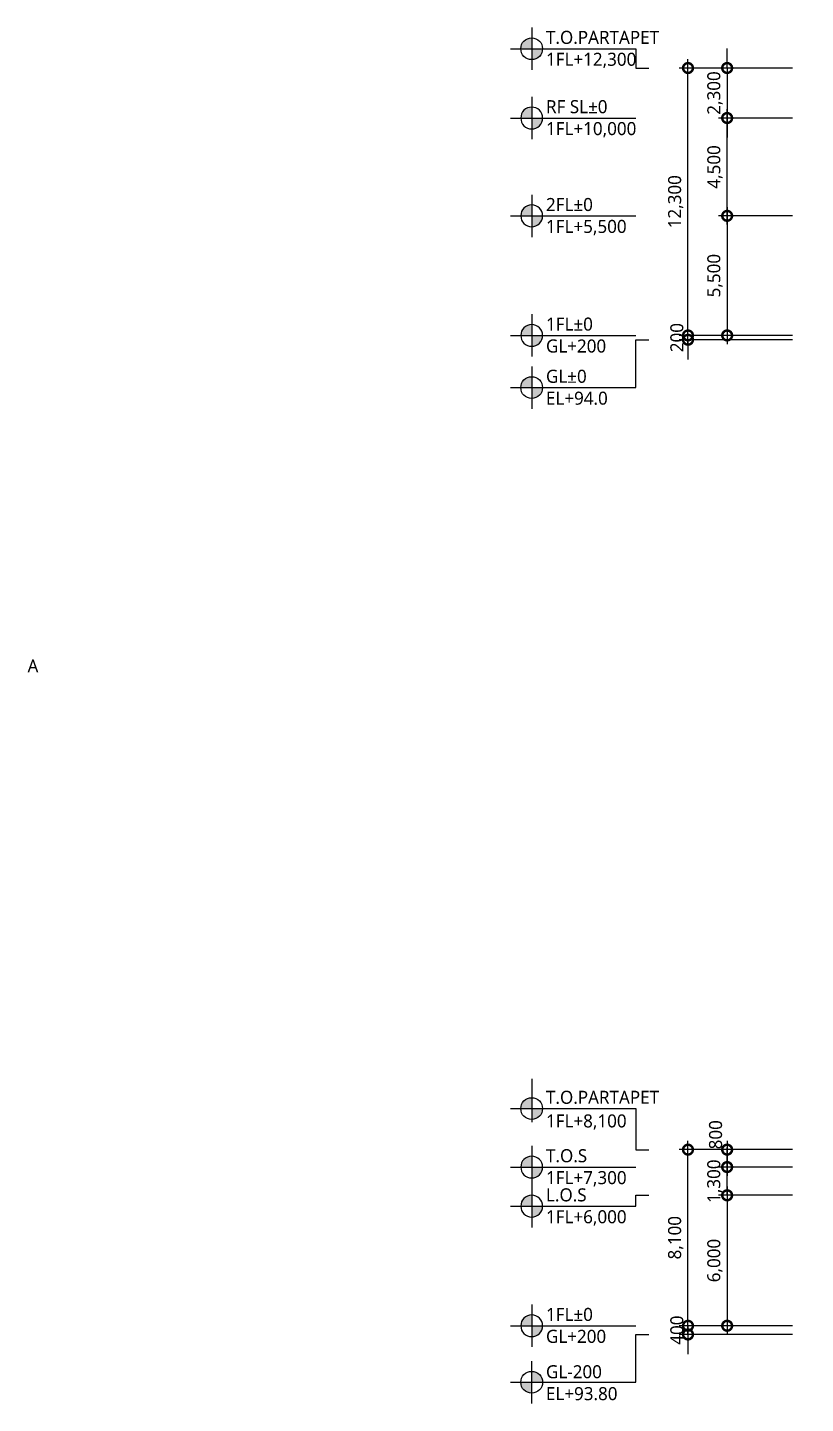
# Model space of a CAD drawing. Header units: millimetres. Extents: x 16690 to 499091, y 5875 to 101442.
# Drawn here: x 162689 to 198450, y 22869 to 86157 of the extents above; entities that cross this region are included whole.
import ezdxf

# ---------------------------------------------------------------- set-up
doc = ezdxf.new("R2010")
doc.units = ezdxf.units.MM
doc.header["$LTSCALE"] = 200
doc.layers.get('DEFPOINTS').update_dxf_attribs({"color": 137})
for name, color, linetype in [('DIM', 7, 'Continuous'), ('SYM', 6, 'Continuous'), ('SYM-LEVEL', 7, 'Continuous')]:
    doc.layers.add(name, color=color, linetype=linetype)
doc.styles.add('$0$스타일1', font='malgun.ttf')
doc.styles.add('스타일1', font='malgun.ttf')
doc.dimstyles.new('CJA', dxfattribs={"dimscale": 300, "dimtxt": 2.7, "dimasz": 1, "dimexe": 2, "dimexo": 3, "dimgap": 1, "dimtad": 1, "dimdec": 0, "dimzin": 1, "dimdsep": 46, "dimlunit": 6, "dimtxsty": '$0$스타일1', "dimblk": 'CJDOT', "dimcen": 0.09, "dimdle": 1, "dimclrd": 256, "dimclre": 256, "dimclrt": 3, "dimadec": 0, "dimazin": 0, "dimtfac": 1, "dimtdec": 0, "dimtix": 1, "dimtmove": 2, "dimatfit": 3, "dimldrblk": 'CJDOT', "dimfxl": 1, "dimtolj": 1, "dimtzin": 1, "dimarcsym": 0})

# ---------------------------------------------------------------- blocks, each defined once
blk = doc.blocks.new('_DotSmall')
at = {"color": 0, "linetype": 'ByBlock', "const_width": 0.5}
blk.add_lwpolyline([(-0.0625, 0, 1), (0.0625, 0, 1)], format="xyb", close=True, dxfattribs=at)
blk = doc.blocks.new('*D30')
at = {"layer": 'DEFPOINTS', "color": 0, "transparency": 16777216}
for p in [(193050, 84295), (198450, 84295), (198450, 71995)]:
    blk.add_point(p, dxfattribs=at)
at = {"layer": 'DIM', "color": 7, "lineweight": -2, "transparency": 16777216}
for p, q in [((197850, 84295), (192650, 84295)), ((193050, 71595), (193050, 84695)), ((197850, 71995), (192650, 71995))]:
    blk.add_line(p, q, dxfattribs=at)
at = {"layer": 'DIM', "color": 7, "lineweight": -2, "transparency": 16777216, "xscale": 900, "yscale": 900, "zscale": 900}
for p, rotation in [((193050, 84295), 90), ((193050, 71995), 270)]:
    blk.add_blockref('_DotSmall', p, dxfattribs=dict(at, rotation=rotation))
at = {"layer": 'DIM', "color": 3, "transparency": 16777216, "insert": (192488, 78145), "char_height": 600, "attachment_point": 5, "rotation": 90, "style": '$0$스타일1'}
blk.add_mtext('\\A1;12,300', dxfattribs=at)
blk = doc.blocks.new('CJDOT')
blk.add_line((-2, 0), (2, 0))
at = {"const_width": 0.5}
blk.add_lwpolyline([(-0.25, 0, 1), (0.25, 0, 1)], format="xyb", close=True, dxfattribs=at)
blk = doc.blocks.new('*D31')
at = {"layer": 'DEFPOINTS', "color": 0, "transparency": 16777216}
for p in [(198450, 77495), (194850, 71995), (198450, 71995)]:
    blk.add_point(p, dxfattribs=at)
at = {"layer": 'DIM', "color": 7, "lineweight": -2, "transparency": 16777216}
for p, q in [((194850, 77895), (194850, 71595)), ((197850, 77495), (194450, 77495)), ((197850, 71995), (194450, 71995))]:
    blk.add_line(p, q, dxfattribs=at)
at = {"layer": 'DIM', "color": 7, "lineweight": -2, "transparency": 16777216, "xscale": 900, "yscale": 900, "zscale": 900}
for p, rotation in [((194850, 77495), 90), ((194850, 71995), 270)]:
    blk.add_blockref('_DotSmall', p, dxfattribs=dict(at, rotation=rotation))
at = {"layer": 'DIM', "color": 3, "transparency": 16777216, "insert": (194290, 74745), "char_height": 600, "attachment_point": 5, "rotation": 90, "style": '$0$스타일1'}
blk.add_mtext('\\A1;5,500', dxfattribs=at)
blk = doc.blocks.new('*D32')
at = {"layer": 'DEFPOINTS', "color": 0, "transparency": 16777216}
for p in [(194850, 81995), (198450, 81995), (198450, 77495)]:
    blk.add_point(p, dxfattribs=at)
at = {"layer": 'DIM', "color": 7, "lineweight": -2, "transparency": 16777216}
for p, q in [((194850, 77095), (194850, 82395)), ((197850, 81995), (194450, 81995)), ((197850, 77495), (194450, 77495))]:
    blk.add_line(p, q, dxfattribs=at)
at = {"layer": 'DIM', "color": 7, "lineweight": -2, "transparency": 16777216, "xscale": 900, "yscale": 900, "zscale": 900}
for p, rotation in [((194850, 81995), 90), ((194850, 77495), 270)]:
    blk.add_blockref('_DotSmall', p, dxfattribs=dict(at, rotation=rotation))
at = {"layer": 'DIM', "color": 3, "transparency": 16777216, "insert": (194290, 79745), "char_height": 600, "attachment_point": 5, "rotation": 90, "style": '$0$스타일1'}
blk.add_mtext('\\A1;4,500', dxfattribs=at)
blk = doc.blocks.new('*D33')
at = {"layer": 'DEFPOINTS', "color": 0, "transparency": 16777216}
for p in [(193050, 71995), (198450, 71995), (198450, 71795)]:
    blk.add_point(p, dxfattribs=at)
at = {"layer": 'DIM', "color": 7, "lineweight": -2, "transparency": 16777216}
for p, q in [((193050, 71995), (193050, 72895)), ((197850, 71995), (192650, 71995)), ((197850, 71795), (192650, 71795)), ((193050, 71795), (193050, 71995)), ((193050, 71795), (193050, 70895))]:
    blk.add_line(p, q, dxfattribs=at)
at = {"layer": 'DIM', "color": 7, "lineweight": -2, "transparency": 16777216, "xscale": 900, "yscale": 900, "zscale": 900}
for p, rotation in [((193050, 71995), 270), ((193050, 71795), 90)]:
    blk.add_blockref('_DotSmall', p, dxfattribs=dict(at, rotation=rotation))
at = {"layer": 'DIM', "color": 3, "transparency": 16777216, "insert": (192540, 71895), "char_height": 600, "attachment_point": 5, "rotation": 90, "style": '$0$스타일1'}
blk.add_mtext('\\A1;200', dxfattribs=at)
blk = doc.blocks.new('LEVEL1')
at = {"layer": 'SYM-LEVEL'}
h = blk.add_hatch(color=6, dxfattribs=at)
edge = h.paths.add_edge_path()
edge.add_ellipse((4.87, 0), major_axis=(1.77, 1.77), ratio=1, start_angle=405, end_angle=495)
edge.add_line((2.37, 0), (4.87, 0))
edge.add_line((4.87, 0), (4.87, 2.5))
edge = h.paths.add_edge_path()
edge.add_ellipse((4.87, 0), major_axis=(1.77, 1.77), ratio=1, start_angle=225, end_angle=315)
edge.add_line((7.37, 0), (4.87, 0))
edge.add_line((4.87, 0), (4.87, -2.5))
at = {"layer": 'SYM-LEVEL', "color": 6}
for p, q in [((4.87, 4.87), (4.87, -4.87)), ((0, 0), (9.74, 0)), ((9.07, 0), (28.8, 0))]:
    blk.add_line(p, q, dxfattribs=at)
blk.add_ellipse((4.87, 0), major_axis=(1.77, 1.77), ratio=1, start_param=5.497787, end_param=11.780972, dxfattribs=at)
at = {"layer": 'SYM-LEVEL', "color": 3, "style": '스타일1'}
for tag, p in [('1층-바닥마감', (8.16, 1.11)), ('EL-+100', (8.16, -3.93))]:
    blk.add_attdef(tag, p, '', height=3, dxfattribs=at)
blk = doc.blocks.new('*D34')
at = {"layer": 'DEFPOINTS', "color": 0, "transparency": 16777216}
for p in [(198450, 84295), (194850, 81995), (198450, 81995)]:
    blk.add_point(p, dxfattribs=at)
at = {"layer": 'DIM', "color": 7, "lineweight": -2, "transparency": 16777216}
for p, q in [((194850, 84295), (194850, 85195)), ((197850, 84295), (194450, 84295)), ((194850, 84295), (194850, 81995)), ((197850, 81995), (194450, 81995)), ((194850, 81995), (194850, 81095))]:
    blk.add_line(p, q, dxfattribs=at)
at = {"layer": 'DIM', "color": 7, "lineweight": -2, "transparency": 16777216, "xscale": 900, "yscale": 900, "zscale": 900}
for p, rotation in [((194850, 84295), 270), ((194850, 81995), 90)]:
    blk.add_blockref('_DotSmall', p, dxfattribs=dict(at, rotation=rotation))
at = {"layer": 'DIM', "color": 3, "transparency": 16777216, "insert": (194290, 83145), "char_height": 600, "attachment_point": 5, "rotation": 90, "style": '$0$스타일1'}
blk.add_mtext('\\A1;2,300', dxfattribs=at)
blk = doc.blocks.new('*D88')
at = {"layer": 'DEFPOINTS', "color": 0, "transparency": 16777216}
for p in [(193050, 34544), (198450, 34544), (198450, 26444)]:
    blk.add_point(p, dxfattribs=at)
at = {"layer": 'DIM', "color": 7, "lineweight": -2, "transparency": 16777216}
for p, q in [((193050, 26044), (193050, 34944)), ((197850, 34544), (192650, 34544)), ((197850, 26444), (192650, 26444))]:
    blk.add_line(p, q, dxfattribs=at)
at = {"layer": 'DIM', "color": 7, "lineweight": -2, "transparency": 16777216, "xscale": 900, "yscale": 900, "zscale": 900}
for p, rotation in [((193050, 34544), 90), ((193050, 26444), 270)]:
    blk.add_blockref('_DotSmall', p, dxfattribs=dict(at, rotation=rotation))
at = {"layer": 'DIM', "color": 3, "transparency": 16777216, "insert": (192488, 30494), "char_height": 600, "attachment_point": 5, "rotation": 90, "style": '$0$스타일1'}
blk.add_mtext('\\A1;8,100', dxfattribs=at)
blk = doc.blocks.new('*D89')
at = {"layer": 'DEFPOINTS', "color": 0, "transparency": 16777216}
for p in [(198450, 32444), (194850, 26444), (198450, 26444)]:
    blk.add_point(p, dxfattribs=at)
at = {"layer": 'DIM', "color": 7, "lineweight": -2, "transparency": 16777216}
for p, q in [((197850, 32444), (194450, 32444)), ((194850, 32844), (194850, 26044)), ((197850, 26444), (194450, 26444))]:
    blk.add_line(p, q, dxfattribs=at)
at = {"layer": 'DIM', "color": 7, "lineweight": -2, "transparency": 16777216, "xscale": 900, "yscale": 900, "zscale": 900}
for p, rotation in [((194850, 32444), 90), ((194850, 26444), 270)]:
    blk.add_blockref('_DotSmall', p, dxfattribs=dict(at, rotation=rotation))
at = {"layer": 'DIM', "color": 3, "transparency": 16777216, "insert": (194290, 29444), "char_height": 600, "attachment_point": 5, "rotation": 90, "style": '$0$스타일1'}
blk.add_mtext('\\A1;6,000', dxfattribs=at)
blk = doc.blocks.new('*D90')
at = {"layer": 'DEFPOINTS', "color": 0, "transparency": 16777216}
for p in [(198450, 34544), (194850, 33744), (198450, 33744)]:
    blk.add_point(p, dxfattribs=at)
at = {"layer": 'DIM', "color": 7, "lineweight": -2, "transparency": 16777216}
for p, q in [((194850, 34944), (194850, 33344)), ((197850, 34544), (194450, 34544)), ((197850, 33744), (194450, 33744))]:
    blk.add_line(p, q, dxfattribs=at)
at = {"layer": 'DIM', "color": 7, "lineweight": -2, "transparency": 16777216, "xscale": 900, "yscale": 900, "zscale": 900}
for p, rotation in [((194850, 34544), 90), ((194850, 33744), 270)]:
    blk.add_blockref('_DotSmall', p, dxfattribs=dict(at, rotation=rotation))
at = {"layer": 'DIM', "color": 3, "transparency": 16777216, "insert": (194320, 35230), "char_height": 600, "attachment_point": 5, "rotation": 90, "style": '$0$스타일1'}
blk.add_mtext('\\A1;800', dxfattribs=at)
blk = doc.blocks.new('*D91')
at = {"layer": 'DEFPOINTS', "color": 0, "transparency": 16777216}
for p in [(194850, 33744), (198450, 33744), (198450, 32444)]:
    blk.add_point(p, dxfattribs=at)
at = {"layer": 'DIM', "color": 7, "lineweight": -2, "transparency": 16777216}
for p, q in [((194850, 33744), (194850, 34644)), ((197850, 33744), (194450, 33744)), ((194850, 32444), (194850, 33744)), ((197850, 32444), (194450, 32444)), ((194850, 32444), (194850, 31544))]:
    blk.add_line(p, q, dxfattribs=at)
at = {"layer": 'DIM', "color": 7, "lineweight": -2, "transparency": 16777216, "xscale": 900, "yscale": 900, "zscale": 900}
for p, rotation in [((194850, 33744), 270), ((194850, 32444), 90)]:
    blk.add_blockref('_DotSmall', p, dxfattribs=dict(at, rotation=rotation))
at = {"layer": 'DIM', "color": 3, "transparency": 16777216, "insert": (194288, 33094), "char_height": 600, "attachment_point": 5, "rotation": 90, "style": '$0$스타일1'}
blk.add_mtext('\\A1;1,300', dxfattribs=at)
blk = doc.blocks.new('*D92')
at = {"layer": 'DEFPOINTS', "color": 0, "transparency": 16777216}
for p in [(193050, 26044), (198450, 26444), (198450, 26044)]:
    blk.add_point(p, dxfattribs=at)
at = {"layer": 'DIM', "color": 7, "lineweight": -2, "transparency": 16777216}
for p, q in [((193050, 26444), (193050, 27344)), ((197850, 26444), (192650, 26444)), ((197850, 26044), (192650, 26044)), ((193050, 26444), (193050, 26044)), ((193050, 26044), (193050, 25144))]:
    blk.add_line(p, q, dxfattribs=at)
at = {"layer": 'DIM', "color": 7, "lineweight": -2, "transparency": 16777216, "xscale": 900, "yscale": 900, "zscale": 900}
for p, rotation in [((193050, 26444), 270), ((193050, 26044), 90)]:
    blk.add_blockref('_DotSmall', p, dxfattribs=dict(at, rotation=rotation))
at = {"layer": 'DIM', "color": 3, "transparency": 16777216, "insert": (192540, 26244), "char_height": 600, "attachment_point": 5, "rotation": 90, "style": '$0$스타일1'}
blk.add_mtext('\\A1;400', dxfattribs=at)

msp = doc.modelspace()

# ---------------------------------------------------------------- hatches: boundary and pattern name
at = {"layer": 'SYM-LEVEL'}
h = msp.add_hatch(color=6, dxfattribs=at)
edge = h.paths.add_edge_path()
edge.add_ellipse((185863.9, 85183.1), major_axis=(353.6, 353.6), ratio=1, start_angle=405, end_angle=495)
edge.add_line((185363.9, 85183.1), (185863.9, 85183.1))
edge.add_line((185863.9, 85183.1), (185863.9, 85683.1))
edge = h.paths.add_edge_path()
edge.add_ellipse((185863.9, 85183.1), major_axis=(353.6, 353.6), ratio=1, start_angle=225, end_angle=315)
edge.add_line((186363.9, 85183.1), (185863.9, 85183.1))
edge.add_line((185863.9, 85183.1), (185863.9, 84683.1))
h = msp.add_hatch(color=6, dxfattribs=at)
edge = h.paths.add_edge_path()
edge.add_ellipse((185863.9, 69594.9), major_axis=(353.6, 353.6), ratio=1, start_angle=405, end_angle=495)
edge.add_line((185363.9, 69594.9), (185863.9, 69594.9))
edge.add_line((185863.9, 69594.9), (185863.9, 70094.9))
edge = h.paths.add_edge_path()
edge.add_ellipse((185863.9, 69594.9), major_axis=(353.6, 353.6), ratio=1, start_angle=225, end_angle=315)
edge.add_line((186363.9, 69594.9), (185863.9, 69594.9))
edge.add_line((185863.9, 69594.9), (185863.9, 69094.9))
h = msp.add_hatch(color=6, dxfattribs=at)
edge = h.paths.add_edge_path()
edge.add_ellipse((185863.9, 36431.8), major_axis=(353.6, 353.6), ratio=1, start_angle=405, end_angle=495)
edge.add_line((185363.9, 36431.8), (185863.9, 36431.8))
edge.add_line((185863.9, 36431.8), (185863.9, 36931.8))
edge = h.paths.add_edge_path()
edge.add_ellipse((185863.9, 36431.8), major_axis=(353.6, 353.6), ratio=1, start_angle=225, end_angle=315)
edge.add_line((186363.9, 36431.8), (185863.9, 36431.8))
edge.add_line((185863.9, 36431.8), (185863.9, 35931.8))

# ---------------------------------------------------------------- linework, layer by layer
at = {"layer": 'SYM-LEVEL', "color": 6}
for p, q in [((185863.9, 86157.3), (185863.9, 84209)), ((184889.8, 85183.1), (186838.1, 85183.1)), ((186703.9, 85183.1), (190650, 85183.1)), ((185863.9, 70569.1), (185863.9, 68620.8)), ((184889.8, 69594.9), (186838.1, 69594.9)), ((186703.9, 69594.9), (190650, 69594.9)), ((185863.9, 37806), (185863.9, 35807.7)), ((184889.8, 36431.8), (186838.1, 36431.8)), ((186703.9, 36431.8), (190650, 36431.8))]:
    msp.add_line(p, q, dxfattribs=at)
for points in [[(190650, 85183.1), (190650, 84294.9), (191250, 84294.9)], [(190650, 69594.9), (190650, 71794.9), (191250, 71794.9)], [(190650, 36431.8), (190650, 34543.6), (191250, 34543.6)], [(190650, 31943.6), (190650, 32443.6), (191250, 32443.6)], [(190650, 23843.6), (190650, 26043.6), (191250, 26043.6)]]:
    msp.add_lwpolyline(points, dxfattribs=at)
for centre in [(185863.9, 85183.1), (185863.9, 69594.9), (185863.9, 36431.8)]:
    msp.add_ellipse(centre, major_axis=(353.6, 353.6), ratio=1, start_param=5.497787143782105, end_param=11.78097245096169, dxfattribs=at)

# ---------------------------------------------------------------- block references
at = {"layer": 'SYM-LEVEL', "xscale": 200.000000000167, "yscale": 200.000000000167, "zscale": 200.000000000167}
for p, values in [((184889.8, 81994.9), {'EL-+100': '1FL+10,000', '1층-바닥마감': 'RF SL±0'}), ((184889.8, 77494.9), {'EL-+100': '1FL+5,500', '1층-바닥마감': '2FL±0'}), ((184889.8, 71994.9), {'EL-+100': 'GL+200', '1층-바닥마감': '1FL±0'}), ((184889.8, 33743.6), {'EL-+100': '1FL+7,300', '1층-바닥마감': 'T.O.S'}), ((184889.8, 31943.6), {'EL-+100': '1FL+6,000', '1층-바닥마감': 'L.O.S'}), ((184889.8, 26443.6), {'EL-+100': 'GL+200', '1층-바닥마감': '1FL±0'})]:
    msp.add_blockref('LEVEL1', p, dxfattribs=at).add_auto_attribs(values)
at = {"layer": 'SYM-LEVEL'}
ref = msp.add_blockref('LEVEL1', (184889.8, 23843.6), dxfattribs=dict(at, xscale=-200.000000000167, yscale=200.000000000167, zscale=200.000000000167, rotation=180))
ref.add_attrib('EL-+100', 'GL-200', (186521.2, 24029.7), dxfattribs={"color": 3, "height": 600, "style": '스타일1'})
ref.add_attrib('1층-바닥마감', 'EL+93.80', (186521.2, 23023), dxfattribs={"color": 3, "height": 600, "style": '스타일1'})

# ---------------------------------------------------------------- texts
at = {"layer": 'SYM', "style": '스타일1'}
msp.add_text('A', height=600, dxfattribs=at).set_placement((162688.6, 56491.6))
at = {"layer": 'SYM-LEVEL', "color": 3, "style": '스타일1'}
for tag, p, s in [('T.O.PARTAPET', (186521.2, 85404.2), '1층 바닥마감'), ('1FL+12,300', (186521.2, 84397.5), 'EL +100'), ('GL±0', (186521.2, 69816), '1층 바닥마감'), ('EL+94.0', (186521.2, 68809.3), 'EL +100'), ('T.O.PARTAPET', (186521.2, 36652.9), '1층 바닥마감'), ('1FL+8,100', (186521.2, 35566.2), 'EL +100')]:
    msp.add_attdef(tag, p, s, height=600, dxfattribs=at)

# ---------------------------------------------------------------- dimensions: what is measured, and where the dimension line sits
at = {"layer": 'DIM'}
for base, p1, p2, angle, picture, middle in [((194850, 81994.9), (198450, 84294.9), (198450, 81994.9), 270, '*D34', (194289.7, 83144.9)), ((193050, 84294.9), (198450, 71994.9), (198450, 84294.9), 270, '*D30', (192488, 78144.9)), ((194850, 81994.9), (198450, 77494.9), (198450, 81994.9), 90, '*D32', (194289.7, 79744.9)), ((194850, 71994.9), (198450, 77494.9), (198450, 71994.9), 270, '*D31', (194289.7, 74744.9)), ((193050, 71994.9), (198450, 71794.9), (198450, 71994.9), 90, '*D33', (192540, 71894.9)), ((193050, 34543.6), (198450, 26443.6), (198450, 34543.6), 270, '*D88', (192488, 30493.6)), ((194850, 33743.6), (198450, 32443.6), (198450, 33743.6), 90, '*D91', (194288, 33093.6)), ((194850, 26443.6), (198450, 32443.6), (198450, 26443.6), 270, '*D89', (194289.7, 29443.6)), ((193050, 26043.6), (198450, 26443.6), (198450, 26043.6), 90, '*D92', (192540, 26243.6))]:
    dim = msp.add_linear_dim(base=base, p1=p1, p2=p2, angle=angle, dimstyle='CJA', override={"dimscale": 200, "dimtxt": 3, "dimasz": 4.5, "dimblk1": 'DotSmall', "dimblk2": 'DotSmall', "dimsah": 1, "dimdle": 2, "dimclrd": 7, "dimclre": 7}, dxfattribs=at)
    dim.commit()
    dim.dimension.update_dxf_attribs({"geometry": picture, "text_midpoint": middle})
dim = msp.add_linear_dim(base=(194850, 33743.6), p1=(198450, 34543.6), p2=(198450, 33743.6), angle=270, dimstyle='CJA', override={"dimscale": 200, "dimtxt": 3, "dimasz": 4.5, "dimblk1": 'DotSmall', "dimblk2": 'DotSmall', "dimsah": 1, "dimdle": 2, "dimclrd": 7, "dimclre": 7}, dxfattribs=at)
dim.commit()
dim.dimension.update_dxf_attribs({"geometry": '*D90', "text_midpoint": (194320, 35230), "dimtype": 160})

doc.saveas('drawing.dxf')
